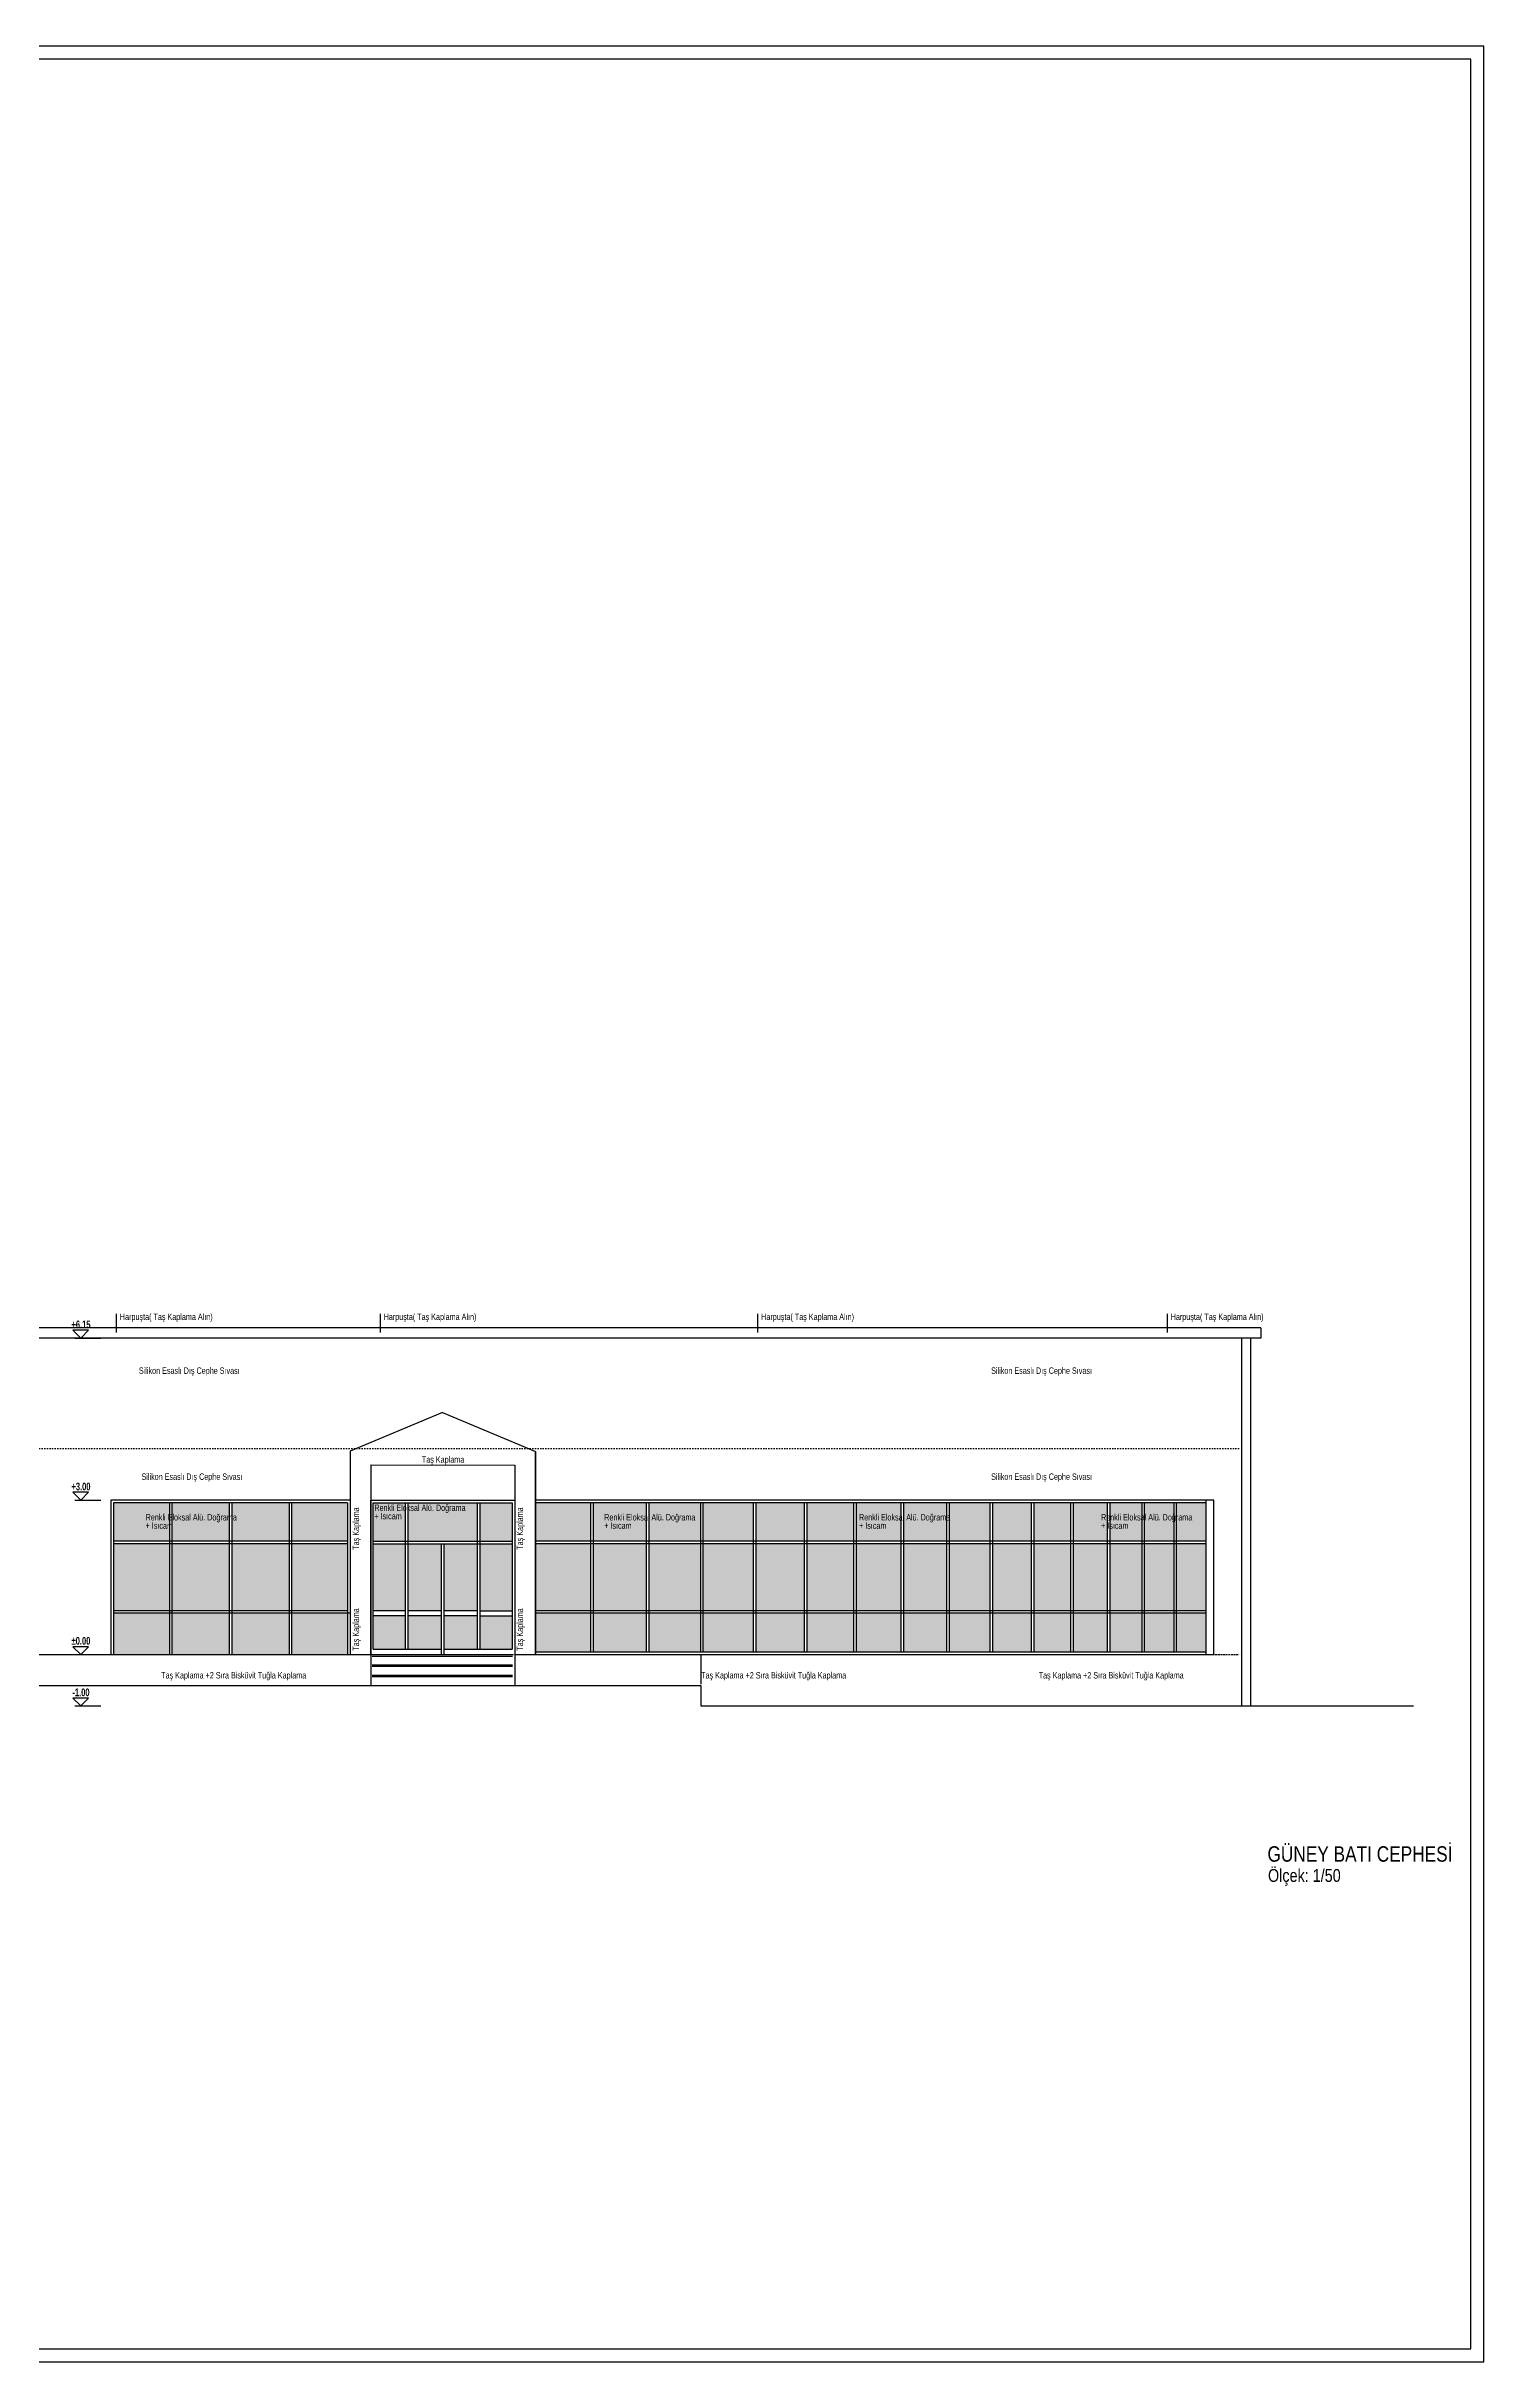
# Model space of a CAD drawing. Extents: x 460786 to 545292, y 30998 to 41694.
# Drawn here: x 542498 to 545292, y 37194 to 41694 of the extents above; entities that cross this region are included whole.
import ezdxf
from ezdxf.enums import TextEntityAlignment as Align

# ---------------------------------------------------------------- set-up
doc = ezdxf.new("R2010")
doc.units = 0
doc.header["$LTSCALE"] = 50
doc.header["$MEASUREMENT"] = 0
doc.linetypes.add('DASHED', pattern=[0.1, 0, -0.1])
doc.layers.get('0').update_dxf_attribs({"linetype": 'CONTINUOUS'})
for name, color, linetype in [('A-Betonarme', 6, 'CONTINUOUS'), ('A-Cam', 160, 'CONTINUOUS'), ('A-Dash', 9, 'DASHED'), ('A-Gör 2', 40, 'CONTINUOUS'), ('A-Gör 3', 25, 'CONTINUOUS'), ('A-Kot', 3, 'CONTINUOUS'), ('A-Lejant', 23, 'CONTINUOUS'), ('A-Solid', 254, 'CONTINUOUS'), ('A-Yazı 1', 200, 'CONTINUOUS'), ('A-Yazı 2', 205, 'CONTINUOUS'), ('A-Yazı 3', 6, 'CONTINUOUS')]:
    doc.layers.add(name, color=color, linetype=linetype)
doc.styles.add('blkan', font='arial.ttf', dxfattribs={"width": 0.9, "height": 12.5})
doc.styles.add('YAZI', font='arialbd.ttf', dxfattribs={"width": 0.9, "height": 150})

# ---------------------------------------------------------------- blocks, each defined once
blk = doc.blocks.new('kot-k')
for p, q in [((9.4, 0), (-32.7, 0)), ((-12.6, 12.6), (12.6, 12.6)), ((0, 0), (-12.6, 12.6)), ((0, 0), (12.6, 12.6))]:
    blk.add_line(p, q)
at = {"style": 'YAZI', "width": 0.7}
blk.add_attdef('KOT', text='', height=12.5, dxfattribs=at).set_placement((0, 22), align=Align.MIDDLE_CENTER)

msp = doc.modelspace()

# ---------------------------------------------------------------- hatches: boundary and pattern name
at = {"layer": 'A-Solid'}
h = msp.add_hatch(color=256, dxfattribs=at)
h.dxf.hatch_style = 1
h.paths.add_polyline_path([(542737.21, 38648.33), (542628.43, 38648.33), (542628.43, 38568.33), (542737.21, 38568.33)])
h.paths.add_polyline_path([(542737.21, 38783.33), (542628.43, 38783.33), (542628.43, 38653.33), (542737.21, 38653.33)])
h.paths.add_polyline_path([(542737.21, 38863.33), (542628.43, 38863.33), (542628.43, 38788.33), (542737.21, 38788.33)])
h.paths.add_polyline_path([(542853.49, 38863.33), (542742.21, 38863.33), (542742.21, 38788.33), (542853.49, 38788.33)])
h.paths.add_polyline_path([(542853.49, 38783.33), (542742.21, 38783.33), (542742.21, 38653.33), (542853.49, 38653.33)])
h.paths.add_polyline_path([(542853.49, 38648.33), (542742.21, 38648.33), (542742.21, 38568.33), (542853.49, 38568.33)])
h.paths.add_polyline_path([(542969.77, 38648.33), (542858.49, 38648.33), (542858.49, 38568.33), (542969.77, 38568.33)])
h.paths.add_polyline_path([(542969.77, 38783.33), (542858.49, 38783.33), (542858.49, 38653.33), (542969.77, 38653.33)])
h.paths.add_polyline_path([(542969.77, 38863.33), (542858.49, 38863.33), (542858.49, 38788.33), (542969.77, 38788.33)])
h.paths.add_polyline_path([(543083.55, 38863.33), (542974.77, 38863.33), (542974.77, 38788.33), (543083.55, 38788.33)])
h.paths.add_polyline_path([(543083.55, 38783.33), (542974.77, 38783.33), (542974.77, 38653.33), (543083.55, 38653.33)])
h = msp.add_hatch(color=256, dxfattribs=at)
h.dxf.hatch_style = 1
h.paths.add_polyline_path([(543196.05, 38643.33), (543133.55, 38643.33), (543133.55, 38578.33), (543196.05, 38578.33)])
h.paths.add_polyline_path([(543266.05, 38643.33), (543201.05, 38643.33), (543201.05, 38578.33), (543266.05, 38578.33)])
h.paths.add_polyline_path([(543336.05, 38643.33), (543271.05, 38643.33), (543271.05, 38578.33), (543336.05, 38578.33)])
h.paths.add_polyline_path([(543403.55, 38643.33), (543341.05, 38643.33), (543341.05, 38578.33), (543403.55, 38578.33)])
h.paths.add_polyline_path([(543403.55, 38783.33), (543341.05, 38783.33), (543341.05, 38653.33), (543403.55, 38653.33)])
h.paths.add_polyline_path([(543336.05, 38783.33), (543271.05, 38783.33), (543271.05, 38653.33), (543336.05, 38653.33)])
h.paths.add_polyline_path([(543266.05, 38783.33), (543201.05, 38783.33), (543201.05, 38653.33), (543266.05, 38653.33)])
h.paths.add_polyline_path([(543196.05, 38783.33), (543133.55, 38783.33), (543133.55, 38653.33), (543196.05, 38653.33)])
h.paths.add_polyline_path([(543196.05, 38863.33), (543133.55, 38863.33), (543133.55, 38788.33), (543196.05, 38788.33)])
h.paths.add_polyline_path([(543336.05, 38863.33), (543201.05, 38863.33), (543201.05, 38788.33), (543336.05, 38788.33)])
h.paths.add_polyline_path([(543403.55, 38863.33), (543341.05, 38863.33), (543341.05, 38788.33), (543403.55, 38788.33)])
h = msp.add_hatch(color=256, dxfattribs=at)
h.dxf.hatch_style = 1
h.paths.add_polyline_path([(543872.42, 38573.33), (543872.42, 38648.33), (543775.02, 38648.33), (543775.02, 38573.33)])
h.paths.add_polyline_path([(543877.42, 38648.33), (543877.42, 38573.33), (543971.65, 38573.33), (543971.65, 38648.33)])
h.paths.add_polyline_path([(544067.5, 38573.33), (544067.5, 38648.33), (543976.65, 38648.33), (543976.65, 38573.33)])
h.paths.add_polyline_path([(544159.77, 38573.33), (544159.77, 38648.33), (544072.5, 38648.33), (544072.5, 38573.33)])
h.paths.add_polyline_path([(544164.77, 38648.33), (544164.77, 38573.33), (544248.26, 38573.33), (544248.26, 38648.33)])
h.paths.add_polyline_path([(544332.79, 38648.33), (544253.26, 38648.33), (544253.26, 38573.33), (544332.79, 38573.33)])
h.paths.add_polyline_path([(544337.79, 38573.33), (544413.17, 38573.33), (544413.17, 38648.33), (544337.79, 38648.33)])
h.paths.add_polyline_path([(544489.24, 38648.33), (544418.17, 38648.33), (544418.17, 38573.33), (544489.24, 38573.33)])
h.paths.add_polyline_path([(544494.24, 38573.33), (544560.82, 38573.33), (544560.82, 38648.33), (544494.24, 38648.33)])
h.paths.add_polyline_path([(544627.77, 38648.33), (544565.82, 38648.33), (544565.82, 38573.33), (544627.77, 38573.33)])
h.paths.add_polyline_path([(544632.77, 38573.33), (544689.95, 38573.33), (544689.95, 38648.33), (544632.77, 38648.33)])
h.paths.add_polyline_path([(544694.95, 38573.33), (544752.6, 38573.33), (544752.6, 38648.33), (544694.95, 38648.33)])
h.paths.add_polyline_path([(544752.6, 38653.33), (544752.6, 38783.33), (544694.95, 38783.33), (544694.95, 38653.33)])
h.paths.add_polyline_path([(544632.77, 38653.33), (544689.95, 38653.33), (544689.95, 38783.33), (544632.77, 38783.33)])
h.paths.add_polyline_path([(544627.77, 38783.33), (544565.82, 38783.33), (544565.82, 38653.33), (544627.77, 38653.33)])
h.paths.add_polyline_path([(544560.82, 38783.33), (544494.24, 38783.33), (544494.24, 38653.33), (544560.82, 38653.33)])
h.paths.add_polyline_path([(544489.24, 38783.33), (544418.17, 38783.33), (544418.17, 38653.33), (544489.24, 38653.33)])
h.paths.add_polyline_path([(544418.17, 38788.33), (544489.24, 38788.33), (544489.24, 38863.33), (544418.17, 38863.33)])
h.paths.add_polyline_path([(544560.82, 38863.33), (544494.24, 38863.33), (544494.24, 38788.33), (544560.82, 38788.33)])
h.paths.add_polyline_path([(544627.77, 38863.33), (544565.82, 38863.33), (544565.82, 38788.33), (544627.77, 38788.33)])
h.paths.add_polyline_path([(544689.95, 38863.33), (544632.77, 38863.33), (544632.77, 38788.33), (544689.95, 38788.33)])
h.paths.add_polyline_path([(544752.6, 38863.33), (544694.95, 38863.33), (544694.95, 38788.33), (544752.6, 38788.33)])
h.paths.add_polyline_path([(544413.17, 38863.33), (544337.79, 38863.33), (544337.79, 38788.33), (544413.17, 38788.33)])
h.paths.add_polyline_path([(544413.17, 38783.33), (544337.79, 38783.33), (544337.79, 38653.33), (544413.17, 38653.33)])
h.paths.add_polyline_path([(544253.26, 38653.33), (544332.79, 38653.33), (544332.79, 38783.33), (544253.26, 38783.33)])
h.paths.add_polyline_path([(544332.79, 38788.33), (544332.79, 38863.33), (544253.26, 38863.33), (544253.26, 38788.33)])
h.paths.add_polyline_path([(544164.77, 38788.33), (544248.26, 38788.33), (544248.26, 38863.33), (544164.77, 38863.33)])
h.paths.add_polyline_path([(544164.77, 38653.33), (544248.26, 38653.33), (544248.26, 38783.33), (544164.77, 38783.33)])
h.paths.add_polyline_path([(544072.5, 38653.33), (544159.77, 38653.33), (544159.77, 38783.33), (544072.5, 38783.33)])
h.paths.add_polyline_path([(544072.5, 38863.33), (544072.5, 38788.33), (544159.77, 38788.33), (544159.77, 38863.33)])
h.paths.add_polyline_path([(543976.65, 38788.33), (544067.5, 38788.33), (544067.5, 38863.33), (543976.65, 38863.33)])
h.paths.add_polyline_path([(543976.65, 38653.33), (544067.5, 38653.33), (544067.5, 38783.33), (543976.65, 38783.33)])
h.paths.add_polyline_path([(543971.65, 38783.33), (543877.42, 38783.33), (543877.42, 38653.33), (543971.65, 38653.33)])
h.paths.add_polyline_path([(543971.65, 38788.33), (543971.65, 38863.33), (543877.42, 38863.33), (543877.42, 38788.33)])
h.paths.add_polyline_path([(543775.02, 38788.33), (543872.42, 38788.33), (543872.42, 38863.33), (543775.02, 38863.33)])
h.paths.add_polyline_path([(543775.02, 38653.33), (543872.42, 38653.33), (543872.42, 38783.33), (543775.02, 38783.33)])
h.paths.add_polyline_path([(543770.02, 38648.33), (543757.56, 38648.33), (543757.56, 38573.33), (543770.02, 38573.33)], flags=17)
h.paths.add_polyline_path([(543669.68, 38648.33), (543669.68, 38573.33), (543717.56, 38573.33), (543717.56, 38648.33)], flags=17)
h.paths.add_polyline_path([(543561.61, 38648.33), (543561.61, 38573.33), (543664.68, 38573.33), (543664.68, 38648.33)])
h.paths.add_polyline_path([(543448.55, 38648.33), (543448.55, 38573.33), (543556.61, 38573.33), (543556.61, 38648.33)])
h.paths.add_polyline_path([(543556.61, 38783.33), (543448.55, 38783.33), (543448.55, 38653.33), (543556.61, 38653.33)])
h.paths.add_polyline_path([(543556.61, 38788.33), (543556.61, 38863.33), (543448.55, 38863.33), (543448.55, 38788.33)])
h.paths.add_polyline_path([(543664.68, 38863.33), (543561.61, 38863.33), (543561.61, 38788.33), (543664.68, 38788.33)])
h.paths.add_polyline_path([(543664.68, 38783.33), (543561.61, 38783.33), (543561.61, 38653.33), (543664.68, 38653.33)])
h.paths.add_polyline_path([(543770.02, 38788.33), (543770.02, 38863.33), (543669.68, 38863.33), (543669.68, 38788.33)])
h.paths.add_polyline_path([(543757.56, 38648.33), (543717.56, 38648.33), (543717.56, 38573.33), (543757.56, 38573.33)])
h.paths.add_polyline_path([(543669.68, 38653.33), (543770.02, 38653.33), (543770.02, 38783.33), (543669.68, 38783.33)])
h = msp.add_hatch(color=256, dxfattribs=at)
h.dxf.hatch_style = 1
h.paths.add_polyline_path([(543083.55, 38568.33), (543083.55, 38648.33), (542974.77, 38648.33), (542974.77, 38568.33)])

# ---------------------------------------------------------------- linework, layer by layer
at = {"layer": 'A-Betonarme'}
for p, q in [((539545.31, 38508.33), (543770.02, 38508.33)), ((543770.02, 38508.33), (543770.02, 38468.33)), ((543770.02, 38468.33), (545155.21, 38468.33))]:
    msp.add_line(p, q, dxfattribs=at)
at = {"layer": 'A-Cam'}
for p, q in [((542623.43, 38868.33), (542623.43, 38568.33)), ((543088.55, 38868.33), (542623.43, 38868.33)), ((543083.55, 38863.33), (542628.43, 38863.33)), ((542737.21, 38863.33), (542737.21, 38568.33)), ((542742.21, 38863.33), (542742.21, 38568.33)), ((542853.49, 38863.33), (542853.49, 38568.33)), ((542858.49, 38863.33), (542858.49, 38568.33)), ((542969.77, 38863.33), (542969.77, 38568.33)), ((542974.77, 38863.33), (542974.77, 38568.33)), ((543083.55, 38863.33), (543083.55, 38568.33)), ((543128.55, 38868.33), (543408.55, 38868.33)), ((543133.55, 38863.33), (543403.55, 38863.33)), ((543196.05, 38578.33), (543196.05, 38863.33)), ((543201.05, 38578.33), (543201.05, 38863.33)), ((543336.05, 38578.33), (543336.05, 38863.33)), ((543341.05, 38578.33), (543341.05, 38863.33)), ((544752.6, 38868.33), (543448.55, 38868.33)), ((544752.6, 38863.33), (543448.55, 38863.33)), ((543556.61, 38573.33), (543556.61, 38863.33)), ((543561.61, 38573.33), (543561.61, 38863.33)), ((543664.68, 38573.33), (543664.68, 38863.33)), ((543669.68, 38573.33), (543669.68, 38863.33)), ((543770.02, 38573.33), (543770.02, 38863.33)), ((543775.02, 38573.33), (543775.02, 38863.33)), ((543872.42, 38573.33), (543872.42, 38863.33)), ((543877.42, 38573.33), (543877.42, 38863.33)), ((543971.65, 38573.33), (543971.65, 38863.33)), ((543976.65, 38573.33), (543976.65, 38863.33)), ((544067.5, 38573.33), (544067.5, 38863.33)), ((544072.5, 38573.33), (544072.5, 38863.33)), ((544159.77, 38573.33), (544159.77, 38863.33)), ((544164.77, 38573.33), (544164.77, 38863.33)), ((544248.26, 38573.33), (544248.26, 38863.33)), ((544253.26, 38573.33), (544253.26, 38863.33)), ((544332.79, 38573.33), (544332.79, 38863.33)), ((544337.79, 38573.33), (544337.79, 38863.33)), ((544413.17, 38573.33), (544413.17, 38863.33)), ((544418.17, 38573.33), (544418.17, 38863.33)), ((544489.24, 38573.33), (544489.24, 38863.33)), ((544494.24, 38573.33), (544494.24, 38863.33)), ((544560.82, 38573.33), (544560.82, 38863.33)), ((544565.82, 38573.33), (544565.82, 38863.33)), ((544627.77, 38573.33), (544627.77, 38863.33)), ((544632.77, 38573.33), (544632.77, 38863.33)), ((544689.95, 38573.33), (544689.95, 38863.33)), ((544694.95, 38573.33), (544694.95, 38863.33)), ((543083.55, 38788.33), (542628.43, 38788.33)), ((543083.55, 38783.33), (542628.43, 38783.33)), ((543133.55, 38788.33), (543403.55, 38788.33)), ((543133.55, 38783.33), (543403.55, 38783.33)), ((543266.05, 38568.33), (543266.05, 38783.33)), ((543271.05, 38578.33), (543271.05, 38783.33)), ((543271.05, 38568.33), (543271.05, 38783.33)), ((544752.6, 38788.33), (543448.55, 38788.33)), ((544752.6, 38783.33), (543448.55, 38783.33)), ((543083.55, 38653.33), (542628.43, 38653.33)), ((543088.55, 38648.33), (542628.43, 38648.33)), ((543196.05, 38653.33), (543133.55, 38653.33)), ((543196.05, 38643.33), (543133.55, 38643.33)), ((543266.05, 38653.33), (543201.05, 38653.33)), ((543266.05, 38643.33), (543201.05, 38643.33)), ((543336.05, 38653.33), (543271.05, 38653.33)), ((543336.05, 38643.33), (543271.05, 38643.33)), ((543341.05, 38653.33), (543403.55, 38653.33)), ((543341.05, 38643.33), (543403.55, 38643.33)), ((544752.6, 38653.33), (543448.55, 38653.33)), ((544752.6, 38648.33), (543448.55, 38648.33)), ((543133.55, 38578.33), (543266.05, 38578.33)), ((543271.05, 38578.33), (543403.55, 38578.33)), ((543448.55, 38573.33), (544752.6, 38573.33)), ((543448.55, 38568.33), (544752.6, 38568.33))]:
    msp.add_line(p, q, dxfattribs=at)
for points in [[(543128.55, 38568.33), (543128.55, 38868.33), (543408.55, 38868.33), (543408.55, 38568.33)], [(543133.55, 38578.33), (543133.55, 38863.33), (543403.55, 38863.33), (543403.55, 38578.33)]]:
    msp.add_lwpolyline(points, dxfattribs=at)
at = {"layer": 'A-Dash'}
for p, q in [((536385.17, 38968.33), (544820.85, 38968.33)), ((540569.05, 38568.33), (544820.85, 38568.33)), ((543757.56, 38568.33), (544820.85, 38568.33))]:
    msp.add_line(p, q, dxfattribs=at)
at = {"layer": 'A-Gör 2'}
for p, q in [((544858.52, 39203.33), (542428.55, 39203.33)), ((544858.52, 39203.33), (544858.52, 39183.33)), ((544858.52, 39183.33), (542428.55, 39183.33)), ((544820.85, 39183.33), (544820.85, 38468.33)), ((544838.52, 39183.33), (544838.52, 38468.33)), ((543267.99, 39038.33), (543088.55, 38963.33)), ((543267.99, 39038.33), (543448.55, 38962.86)), ((543088.55, 38963.33), (543088.55, 38568.33)), ((543128.55, 38936.7), (543128.55, 38568.33)), ((543128.55, 38936.7), (543408.55, 38936.22)), ((543408.55, 38936.22), (543408.55, 38568.33)), ((543448.55, 38962.86), (543448.55, 38568.33)), ((543448.55, 38568.33), (543448.55, 38962.86)), ((542628.43, 38863.33), (542628.43, 38568.33)), ((544767.6, 38868.33), (544752.6, 38868.33)), ((544752.6, 38568.33), (544752.6, 38868.33)), ((544767.6, 38568.33), (544767.6, 38868.33)), ((544767.6, 38573.33), (544767.6, 38863.33)), ((542448.55, 38568.33), (543128.55, 38568.33)), ((543128.55, 38568.33), (543128.55, 38508.33)), ((543408.55, 38568.33), (543408.55, 38508.33)), ((543408.55, 38568.33), (543448.55, 38568.33)), ((543448.55, 38568.33), (543770.02, 38568.33)), ((543770.02, 38568.33), (543770.02, 38510.32)), ((544752.6, 38568.33), (544767.6, 38568.33))]:
    msp.add_line(p, q, dxfattribs=at)
at = {"layer": 'A-Gör 3'}
for p, q in [((543131.4, 38568.33), (543404.38, 38568.33)), ((543131.4, 38568.33), (543404.38, 38568.33)), ((543131.4, 38565.33), (543404.38, 38565.33)), ((543131.4, 38565.33), (543404.38, 38565.33)), ((543131.4, 38548.33), (543404.38, 38548.33)), ((543131.4, 38545.33), (543404.38, 38545.33)), ((543131.4, 38528.33), (543404.38, 38528.33)), ((543131.4, 38525.33), (543404.38, 38525.33))]:
    msp.add_line(p, q, dxfattribs=at)
at = {"layer": 'A-Lejant'}
msp.add_lwpolyline([(460786.15, 41693.81), (460786.15, 37193.81), (545291.84, 37193.81), (545291.84, 41693.81), (460786.15, 41693.81)], dxfattribs=at)
msp.add_lwpolyline([(460811.15, 41668.81), (460811.15, 37218.81), (545266.84, 37218.81), (545266.84, 41668.81)], close=True, dxfattribs=at)
at = {"layer": 'A-Yazı 2'}
for p, q in [((542633.98, 39230.16), (542633.98, 39194.28)), ((543146.63, 39230.16), (543146.63, 39194.28)), ((543880.57, 39230.16), (543880.57, 39194.28)), ((544676.56, 39230.16), (544676.56, 39194.28))]:
    msp.add_line(p, q, dxfattribs=at)

# ---------------------------------------------------------------- block references
at = {"layer": 'A-Kot'}
ref = msp.add_blockref('kot-k', (542564.95, 39183.33), dxfattribs=dict(at, xscale=-1.200000000186265, yscale=1.200000000186265, zscale=1.200000000186265))
ref.add_attrib('KOT', '+6.15', dxfattribs={"layer": '0', "height": 15, "style": 'YAZI', "width": 0.7}).set_placement((542565.33, 39209.73), align=Align.MIDDLE_CENTER)
ref = msp.add_blockref('kot-k', (542564.95, 38868.33), dxfattribs=dict(at, xscale=-1.200000000186265, yscale=1.200000000186265, zscale=1.200000000186265))
ref.add_attrib('KOT', '+3.00', dxfattribs={"layer": '0', "height": 15, "style": 'YAZI', "width": 0.7}).set_placement((542565.33, 38894.73), align=Align.MIDDLE_CENTER)
ref = msp.add_blockref('kot-k', (542564.95, 38568.33), dxfattribs=dict(at, xscale=-1.200000000186265, yscale=1.200000000186265, zscale=1.200000000186265))
ref.add_attrib('KOT', '%%p0.00', dxfattribs={"layer": '0', "height": 15, "style": 'YAZI', "width": 0.7}).set_placement((542565.33, 38594.73), align=Align.MIDDLE_CENTER)
ref = msp.add_blockref('kot-k', (542564.95, 38468.33), dxfattribs=dict(at, xscale=-1.200000000186265, yscale=1.200000000186265, zscale=1.200000000186265))
ref.add_attrib('KOT', '-1.00', dxfattribs={"layer": '0', "height": 15, "style": 'YAZI', "width": 0.7}).set_placement((542565.33, 38494.73), align=Align.MIDDLE_CENTER)

# ---------------------------------------------------------------- texts
at = {"layer": 'A-Yazı 1', "style": 'blkan', "width": 0.7}
for s, p in [('Silikon Esaslı Dış Cephe Sıvası', (542677.95, 39113.73)), ('Silikon Esaslı Dış Cephe Sıvası', (544334.48, 39113.73)), ('Taş Kaplama', (543227.94, 38940.96)), ('Silikon Esaslı Dış Cephe Sıvası', (542682.98, 38907.66)), ('Silikon Esaslı Dış Cephe Sıvası', (544334.48, 38907.66)), ('Taş Kaplama +2 Sıra Bisküvit Tuğla Kaplama', (542721.27, 38521.63)), ('Taş Kaplama +2 Sıra Bisküvit Tuğla Kaplama', (543770.81, 38521.63)), ('Taş Kaplama +2 Sıra Bisküvit Tuğla Kaplama', (544426.85, 38521.63))]:
    msp.add_text(s, height=12.5, dxfattribs=at).set_placement(p)
for p in [(543105.97, 38771.84), (543424.73, 38771.84), (543105.97, 38575.67), (543424.73, 38575.67)]:
    msp.add_text('Taş Kaplama', height=12.5, rotation=90, dxfattribs=at).set_placement(p)
at = {"layer": 'A-Yazı 2', "style": 'blkan', "width": 0.7}
for s, p in [(' Harpuşta( Taş Kaplama Alın)', (542637.07, 39218.42)), (' Harpuşta( Taş Kaplama Alın)', (543149.72, 39218.42)), (' Harpuşta( Taş Kaplama Alın)', (543883.66, 39218.42)), (' Harpuşta( Taş Kaplama Alın)', (544679.65, 39218.42)), ('Renkli Eloksal Alü. Doğrama', (542691, 38828.73)), ('+ Isıcam', (543135.55, 38830.97)), ('Renkli Eloksal Alü. Doğrama', (543135.55, 38847.2)), ('Renkli Eloksal Alü. Doğrama', (543582.4, 38828.73)), ('Renkli Eloksal Alü. Doğrama', (544077.63, 38828.73)), ('Renkli Eloksal Alü. Doğrama', (544548.09, 38828.73)), ('+ Isıcam', (542691, 38812.5)), ('+ Isıcam', (543582.4, 38812.5)), ('+ Isıcam', (544077.63, 38812.5)), ('+ Isıcam', (544548.09, 38812.5))]:
    msp.add_text(s, height=12.5, dxfattribs=at).set_placement(p)
at = {"layer": 'A-Yazı 3', "style": 'blkan', "width": 0.8}
for s, height, p in [('GÜNEY BATI CEPHESİ', 30, (544871.56, 38165.55)), ('Ölçek: 1/50', 25, (544872.61, 38126.33))]:
    msp.add_text(s, height=height, dxfattribs=at).set_placement(p)

doc.saveas('drawing.dxf')
